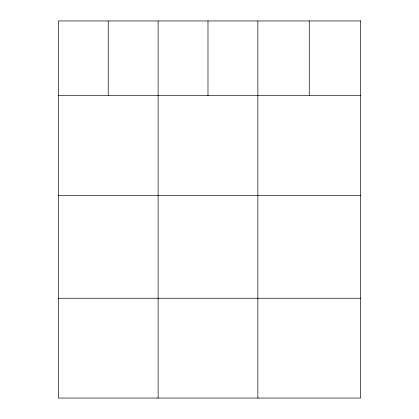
<?xml version="1.0" encoding="UTF-8"?>
<svg xmlns="http://www.w3.org/2000/svg" width="419" height="419" viewBox="0 0 419 419"><rect width="100%" height="100%" fill="white"/><g stroke="black" fill="none" stroke-linecap="round" stroke-linejoin="round"><path stroke-width="0.63" d="M58.351 95.626L360.649 95.626M58.351 195.427L360.649 195.427M58.351 298.249L360.649 298.249M309.259 20.95L309.259 95.626M257.868 20.95L257.868 398.05M207.986 20.95L207.986 95.626M158.11 20.95L158.11 398.05M108.228 20.95L108.228 95.626M360.649 20.95L58.351 20.95L58.351 398.05L360.649 398.05L360.649 20.95"/></g></svg>
